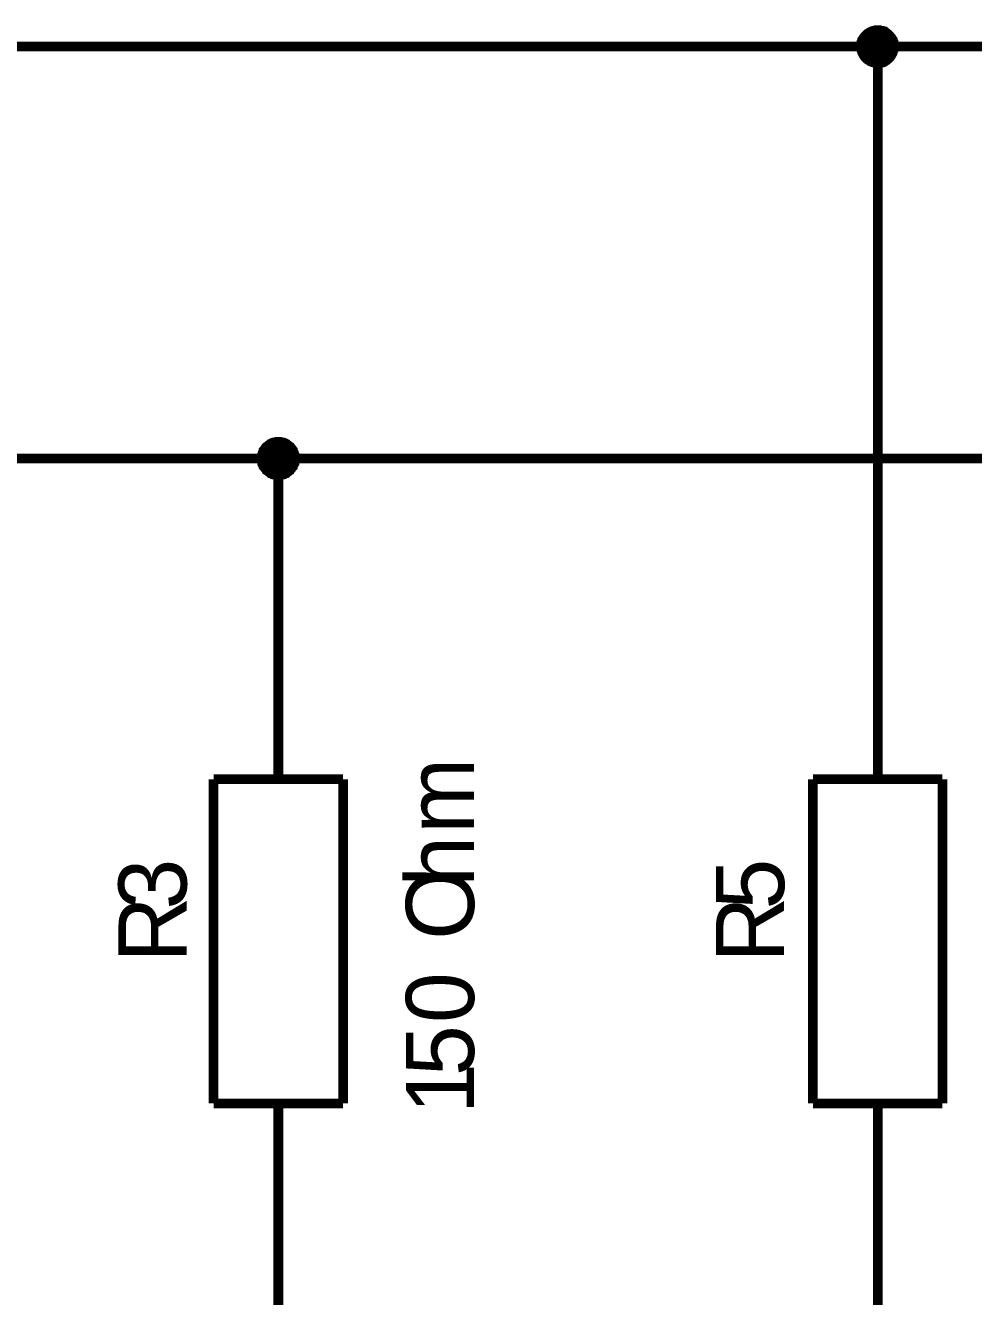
# Model space of a CAD drawing. Header units: millimetres. Extents: x 0 to 420, y 0 to 297.
# Drawn here: x 171.07 to 200.32, y 149.51 to 188.72 of the extents above; entities that cross this region are included whole.
import ezdxf

# ---------------------------------------------------------------- set-up
doc = ezdxf.new("R2010")
doc.units = ezdxf.units.MM
doc.header["$MEASUREMENT"] = 0
doc.layers.add('Sheet', color=255, linetype='Continuous')

msp = doc.modelspace()

# ---------------------------------------------------------------- linework, layer by layer
at = {"layer": 'Sheet', "color": 0}
for points, const_width in [([(196.851, 188.07), (196.851, 188.1), (196.851, 188.129), (196.851, 188.143), (196.865, 188.173), (196.865, 188.202), (196.88, 188.216), (196.88, 188.245), (196.895, 188.26), (196.895, 188.289), (196.909, 188.304), (196.924, 188.333), (196.938, 188.348), (196.953, 188.362), (196.968, 188.391), (196.982, 188.406), (196.997, 188.421), (197.011, 188.435), (197.026, 188.45), (197.055, 188.464), (197.07, 188.479), (197.099, 188.494), (197.113, 188.508), (197.143, 188.523), (197.157, 188.523), (197.186, 188.537), (197.201, 188.537), (197.23, 188.552), (197.259, 188.552), (197.288, 188.567), (197.303, 188.567), (197.332, 188.567), (197.361, 188.567)], 0.3), ([(196.851, 188.07), (196.851, 188.1), (196.851, 188.129), (196.851, 188.143), (196.865, 188.173), (196.865, 188.202), (196.88, 188.216), (196.88, 188.245), (196.895, 188.26), (196.895, 188.289), (196.909, 188.304), (196.924, 188.333), (196.938, 188.348), (196.953, 188.362), (196.968, 188.391), (196.982, 188.406), (196.997, 188.421), (197.011, 188.435), (197.026, 188.45), (197.055, 188.464), (197.07, 188.479), (197.099, 188.494), (197.113, 188.508), (197.143, 188.523), (197.157, 188.523), (197.186, 188.537), (197.201, 188.537), (197.23, 188.552), (197.259, 188.552), (197.288, 188.567), (197.303, 188.567), (197.332, 188.567), (197.361, 188.567)], 0.3), ([(196.851, 188.07), (196.851, 188.1), (196.851, 188.129), (196.851, 188.143), (196.865, 188.173), (196.865, 188.202), (196.88, 188.216), (196.88, 188.245), (196.895, 188.26), (196.895, 188.289), (196.909, 188.304), (196.924, 188.333), (196.938, 188.348), (196.953, 188.362), (196.968, 188.391), (196.982, 188.406), (196.997, 188.421), (197.011, 188.435), (197.026, 188.45), (197.055, 188.464), (197.07, 188.479), (197.099, 188.494), (197.113, 188.508), (197.143, 188.523), (197.157, 188.523), (197.186, 188.537), (197.201, 188.537), (197.23, 188.552), (197.259, 188.552), (197.288, 188.567), (197.303, 188.567), (197.332, 188.567), (197.361, 188.567)], 0.3), ([(196.851, 188.07), (196.851, 188.1), (196.851, 188.129), (196.851, 188.143), (196.865, 188.173), (196.865, 188.202), (196.88, 188.216), (196.88, 188.245), (196.895, 188.26), (196.895, 188.289), (196.909, 188.304), (196.924, 188.333), (196.938, 188.348), (196.953, 188.362), (196.968, 188.391), (196.982, 188.406), (196.997, 188.421), (197.011, 188.435), (197.026, 188.45), (197.055, 188.464), (197.07, 188.479), (197.099, 188.494), (197.113, 188.508), (197.143, 188.523), (197.157, 188.523), (197.186, 188.537), (197.201, 188.537), (197.23, 188.552), (197.259, 188.552), (197.288, 188.567), (197.303, 188.567), (197.332, 188.567), (197.361, 188.567)], 0.3), ([(196.851, 188.07), (196.851, 188.1), (196.851, 188.129), (196.851, 188.143), (196.865, 188.173), (196.865, 188.202), (196.88, 188.216), (196.88, 188.245), (196.895, 188.26), (196.895, 188.289), (196.909, 188.304), (196.924, 188.333), (196.938, 188.348), (196.953, 188.362), (196.968, 188.391), (196.982, 188.406), (196.997, 188.421), (197.011, 188.435), (197.026, 188.45), (197.055, 188.464), (197.07, 188.479), (197.099, 188.494), (197.113, 188.508), (197.143, 188.523), (197.157, 188.523), (197.186, 188.537), (197.201, 188.537), (197.23, 188.552), (197.259, 188.552), (197.288, 188.567), (197.303, 188.567), (197.332, 188.567), (197.361, 188.567)], 0.3), ([(196.851, 188.07), (196.851, 188.1), (196.851, 188.129), (196.851, 188.143), (196.865, 188.173), (196.865, 188.202), (196.88, 188.216), (196.88, 188.245), (196.895, 188.26), (196.895, 188.289), (196.909, 188.304), (196.924, 188.333), (196.938, 188.348), (196.953, 188.362), (196.968, 188.391), (196.982, 188.406), (196.997, 188.421), (197.011, 188.435), (197.026, 188.45), (197.055, 188.464), (197.07, 188.479), (197.099, 188.494), (197.113, 188.508), (197.143, 188.523), (197.157, 188.523), (197.186, 188.537), (197.201, 188.537), (197.23, 188.552), (197.259, 188.552), (197.288, 188.567), (197.303, 188.567), (197.332, 188.567), (197.361, 188.567)], 0.3), ([(196.851, 188.07), (196.851, 188.1), (196.851, 188.129), (196.851, 188.143), (196.865, 188.173), (196.865, 188.202), (196.88, 188.216), (196.88, 188.245), (196.895, 188.26), (196.895, 188.289), (196.909, 188.304), (196.924, 188.333), (196.938, 188.348), (196.953, 188.362), (196.968, 188.391), (196.982, 188.406), (196.997, 188.421), (197.011, 188.435), (197.026, 188.45), (197.055, 188.464), (197.07, 188.479), (197.099, 188.494), (197.113, 188.508), (197.143, 188.523), (197.157, 188.523), (197.186, 188.537), (197.201, 188.537), (197.23, 188.552), (197.259, 188.552), (197.288, 188.567), (197.303, 188.567), (197.332, 188.567), (197.361, 188.567)], 0.0991), ([(196.851, 188.07), (196.851, 188.1), (196.851, 188.129), (196.851, 188.143), (196.865, 188.173), (196.865, 188.202), (196.88, 188.216), (196.88, 188.245), (196.895, 188.26), (196.895, 188.289), (196.909, 188.304), (196.924, 188.333), (196.938, 188.348), (196.953, 188.362), (196.968, 188.391), (196.982, 188.406), (196.997, 188.421), (197.011, 188.435), (197.026, 188.45), (197.055, 188.464), (197.07, 188.479), (197.099, 188.494), (197.113, 188.508), (197.143, 188.523), (197.157, 188.523), (197.186, 188.537), (197.201, 188.537), (197.23, 188.552), (197.259, 188.552), (197.288, 188.567), (197.303, 188.567), (197.332, 188.567), (197.361, 188.567)], 0.0991), ([(197.361, 188.567), (197.361, 188.567)], 0.3), ([(197.361, 188.567), (197.39, 188.567), (197.42, 188.567), (197.434, 188.567), (197.463, 188.552), (197.493, 188.552), (197.507, 188.537), (197.536, 188.537), (197.551, 188.523), (197.58, 188.523), (197.595, 188.508), (197.624, 188.494), (197.638, 188.479), (197.653, 188.464), (197.682, 188.45), (197.697, 188.435), (197.711, 188.421), (197.726, 188.406), (197.74, 188.391), (197.755, 188.362), (197.77, 188.348), (197.784, 188.333), (197.799, 188.304), (197.813, 188.289), (197.813, 188.26), (197.828, 188.245), (197.828, 188.216), (197.843, 188.202), (197.843, 188.173), (197.857, 188.143), (197.857, 188.129), (197.857, 188.1), (197.857, 188.07)], 0.3), ([(197.361, 188.567), (197.361, 188.567)], 0.3), ([(197.361, 188.567), (197.39, 188.567), (197.42, 188.567), (197.434, 188.567), (197.463, 188.552), (197.493, 188.552), (197.507, 188.537), (197.536, 188.537), (197.551, 188.523), (197.58, 188.523), (197.595, 188.508), (197.624, 188.494), (197.638, 188.479), (197.653, 188.464), (197.682, 188.45), (197.697, 188.435), (197.711, 188.421), (197.726, 188.406), (197.74, 188.391), (197.755, 188.362), (197.77, 188.348), (197.784, 188.333), (197.799, 188.304), (197.813, 188.289), (197.813, 188.26), (197.828, 188.245), (197.828, 188.216), (197.843, 188.202), (197.843, 188.173), (197.857, 188.143), (197.857, 188.129), (197.857, 188.1), (197.857, 188.07)], 0.3), ([(197.361, 188.567), (197.361, 188.567)], 0.3), ([(197.361, 188.567), (197.39, 188.567), (197.42, 188.567), (197.434, 188.567), (197.463, 188.552), (197.493, 188.552), (197.507, 188.537), (197.536, 188.537), (197.551, 188.523), (197.58, 188.523), (197.595, 188.508), (197.624, 188.494), (197.638, 188.479), (197.653, 188.464), (197.682, 188.45), (197.697, 188.435), (197.711, 188.421), (197.726, 188.406), (197.74, 188.391), (197.755, 188.362), (197.77, 188.348), (197.784, 188.333), (197.799, 188.304), (197.813, 188.289), (197.813, 188.26), (197.828, 188.245), (197.828, 188.216), (197.843, 188.202), (197.843, 188.173), (197.857, 188.143), (197.857, 188.129), (197.857, 188.1), (197.857, 188.07)], 0.3), ([(197.361, 188.567), (197.361, 188.567)], 0.3), ([(197.361, 188.567), (197.39, 188.567), (197.42, 188.567), (197.434, 188.567), (197.463, 188.552), (197.493, 188.552), (197.507, 188.537), (197.536, 188.537), (197.551, 188.523), (197.58, 188.523), (197.595, 188.508), (197.624, 188.494), (197.638, 188.479), (197.653, 188.464), (197.682, 188.45), (197.697, 188.435), (197.711, 188.421), (197.726, 188.406), (197.74, 188.391), (197.755, 188.362), (197.77, 188.348), (197.784, 188.333), (197.799, 188.304), (197.813, 188.289), (197.813, 188.26), (197.828, 188.245), (197.828, 188.216), (197.843, 188.202), (197.843, 188.173), (197.857, 188.143), (197.857, 188.129), (197.857, 188.1), (197.857, 188.07)], 0.3), ([(197.361, 188.567), (197.361, 188.567)], 0.3), ([(197.361, 188.567), (197.39, 188.567), (197.42, 188.567), (197.434, 188.567), (197.463, 188.552), (197.493, 188.552), (197.507, 188.537), (197.536, 188.537), (197.551, 188.523), (197.58, 188.523), (197.595, 188.508), (197.624, 188.494), (197.638, 188.479), (197.653, 188.464), (197.682, 188.45), (197.697, 188.435), (197.711, 188.421), (197.726, 188.406), (197.74, 188.391), (197.755, 188.362), (197.77, 188.348), (197.784, 188.333), (197.799, 188.304), (197.813, 188.289), (197.813, 188.26), (197.828, 188.245), (197.828, 188.216), (197.843, 188.202), (197.843, 188.173), (197.857, 188.143), (197.857, 188.129), (197.857, 188.1), (197.857, 188.07)], 0.3), ([(197.361, 188.567), (197.361, 188.567)], 0.3), ([(197.361, 188.567), (197.39, 188.567), (197.42, 188.567), (197.434, 188.567), (197.463, 188.552), (197.493, 188.552), (197.507, 188.537), (197.536, 188.537), (197.551, 188.523), (197.58, 188.523), (197.595, 188.508), (197.624, 188.494), (197.638, 188.479), (197.653, 188.464), (197.682, 188.45), (197.697, 188.435), (197.711, 188.421), (197.726, 188.406), (197.74, 188.391), (197.755, 188.362), (197.77, 188.348), (197.784, 188.333), (197.799, 188.304), (197.813, 188.289), (197.813, 188.26), (197.828, 188.245), (197.828, 188.216), (197.843, 188.202), (197.843, 188.173), (197.857, 188.143), (197.857, 188.129), (197.857, 188.1), (197.857, 188.07)], 0.3), ([(197.361, 188.567), (197.361, 188.567)], 0.0991), ([(197.361, 188.567), (197.39, 188.567), (197.42, 188.567), (197.434, 188.567), (197.463, 188.552), (197.493, 188.552), (197.507, 188.537), (197.536, 188.537), (197.551, 188.523), (197.58, 188.523), (197.595, 188.508), (197.624, 188.494), (197.638, 188.479), (197.653, 188.464), (197.682, 188.45), (197.697, 188.435), (197.711, 188.421), (197.726, 188.406), (197.74, 188.391), (197.755, 188.362), (197.77, 188.348), (197.784, 188.333), (197.799, 188.304), (197.813, 188.289), (197.813, 188.26), (197.828, 188.245), (197.828, 188.216), (197.843, 188.202), (197.843, 188.173), (197.857, 188.143), (197.857, 188.129), (197.857, 188.1), (197.857, 188.07)], 0.0991), ([(197.361, 188.567), (197.361, 188.567)], 0.0991), ([(197.361, 188.567), (197.39, 188.567), (197.42, 188.567), (197.434, 188.567), (197.463, 188.552), (197.493, 188.552), (197.507, 188.537), (197.536, 188.537), (197.551, 188.523), (197.58, 188.523), (197.595, 188.508), (197.624, 188.494), (197.638, 188.479), (197.653, 188.464), (197.682, 188.45), (197.697, 188.435), (197.711, 188.421), (197.726, 188.406), (197.74, 188.391), (197.755, 188.362), (197.77, 188.348), (197.784, 188.333), (197.799, 188.304), (197.813, 188.289), (197.813, 188.26), (197.828, 188.245), (197.828, 188.216), (197.843, 188.202), (197.843, 188.173), (197.857, 188.143), (197.857, 188.129), (197.857, 188.1), (197.857, 188.07)], 0.0991), ([(167.232, 188.07), (197.361, 188.07)], 0.3), ([(197.361, 187.56), (197.332, 187.56), (197.303, 187.56), (197.288, 187.56), (197.259, 187.574), (197.23, 187.574), (197.201, 187.589), (197.186, 187.589), (197.157, 187.603), (197.143, 187.603), (197.113, 187.618), (197.099, 187.633), (197.07, 187.647), (197.055, 187.662), (197.026, 187.676), (197.011, 187.691), (196.997, 187.706), (196.982, 187.72), (196.968, 187.735), (196.953, 187.764), (196.938, 187.778), (196.924, 187.808), (196.909, 187.822), (196.895, 187.851), (196.895, 187.866), (196.88, 187.895), (196.88, 187.91), (196.865, 187.939), (196.865, 187.968), (196.851, 187.997), (196.851, 188.012), (196.851, 188.041), (196.851, 188.07)], 0.3), ([(196.851, 188.07), (196.851, 188.07)], 0.3), ([(197.361, 187.56), (197.332, 187.56), (197.303, 187.56), (197.288, 187.56), (197.259, 187.574), (197.23, 187.574), (197.201, 187.589), (197.186, 187.589), (197.157, 187.603), (197.143, 187.603), (197.113, 187.618), (197.099, 187.633), (197.07, 187.647), (197.055, 187.662), (197.026, 187.676), (197.011, 187.691), (196.997, 187.706), (196.982, 187.72), (196.968, 187.735), (196.953, 187.764), (196.938, 187.778), (196.924, 187.808), (196.909, 187.822), (196.895, 187.851), (196.895, 187.866), (196.88, 187.895), (196.88, 187.91), (196.865, 187.939), (196.865, 187.968), (196.851, 187.997), (196.851, 188.012), (196.851, 188.041), (196.851, 188.07)], 0.3), ([(196.851, 188.07), (196.851, 188.07)], 0.3), ([(197.361, 187.56), (197.332, 187.56), (197.303, 187.56), (197.288, 187.56), (197.259, 187.574), (197.23, 187.574), (197.201, 187.589), (197.186, 187.589), (197.157, 187.603), (197.143, 187.603), (197.113, 187.618), (197.099, 187.633), (197.07, 187.647), (197.055, 187.662), (197.026, 187.676), (197.011, 187.691), (196.997, 187.706), (196.982, 187.72), (196.968, 187.735), (196.953, 187.764), (196.938, 187.778), (196.924, 187.808), (196.909, 187.822), (196.895, 187.851), (196.895, 187.866), (196.88, 187.895), (196.88, 187.91), (196.865, 187.939), (196.865, 187.968), (196.851, 187.997), (196.851, 188.012), (196.851, 188.041), (196.851, 188.07)], 0.3), ([(196.851, 188.07), (196.851, 188.07)], 0.3), ([(197.361, 187.56), (197.332, 187.56), (197.303, 187.56), (197.288, 187.56), (197.259, 187.574), (197.23, 187.574), (197.201, 187.589), (197.186, 187.589), (197.157, 187.603), (197.143, 187.603), (197.113, 187.618), (197.099, 187.633), (197.07, 187.647), (197.055, 187.662), (197.026, 187.676), (197.011, 187.691), (196.997, 187.706), (196.982, 187.72), (196.968, 187.735), (196.953, 187.764), (196.938, 187.778), (196.924, 187.808), (196.909, 187.822), (196.895, 187.851), (196.895, 187.866), (196.88, 187.895), (196.88, 187.91), (196.865, 187.939), (196.865, 187.968), (196.851, 187.997), (196.851, 188.012), (196.851, 188.041), (196.851, 188.07)], 0.3), ([(196.851, 188.07), (196.851, 188.07)], 0.3), ([(197.361, 187.56), (197.332, 187.56), (197.303, 187.56), (197.288, 187.56), (197.259, 187.574), (197.23, 187.574), (197.201, 187.589), (197.186, 187.589), (197.157, 187.603), (197.143, 187.603), (197.113, 187.618), (197.099, 187.633), (197.07, 187.647), (197.055, 187.662), (197.026, 187.676), (197.011, 187.691), (196.997, 187.706), (196.982, 187.72), (196.968, 187.735), (196.953, 187.764), (196.938, 187.778), (196.924, 187.808), (196.909, 187.822), (196.895, 187.851), (196.895, 187.866), (196.88, 187.895), (196.88, 187.91), (196.865, 187.939), (196.865, 187.968), (196.851, 187.997), (196.851, 188.012), (196.851, 188.041), (196.851, 188.07)], 0.3), ([(196.851, 188.07), (196.851, 188.07)], 0.3), ([(197.361, 187.56), (197.332, 187.56), (197.303, 187.56), (197.288, 187.56), (197.259, 187.574), (197.23, 187.574), (197.201, 187.589), (197.186, 187.589), (197.157, 187.603), (197.143, 187.603), (197.113, 187.618), (197.099, 187.633), (197.07, 187.647), (197.055, 187.662), (197.026, 187.676), (197.011, 187.691), (196.997, 187.706), (196.982, 187.72), (196.968, 187.735), (196.953, 187.764), (196.938, 187.778), (196.924, 187.808), (196.909, 187.822), (196.895, 187.851), (196.895, 187.866), (196.88, 187.895), (196.88, 187.91), (196.865, 187.939), (196.865, 187.968), (196.851, 187.997), (196.851, 188.012), (196.851, 188.041), (196.851, 188.07)], 0.3), ([(196.851, 188.07), (196.851, 188.07)], 0.3), ([(197.857, 188.07), (197.857, 188.041), (197.857, 188.012), (197.857, 187.997), (197.843, 187.968), (197.843, 187.939), (197.828, 187.91), (197.828, 187.895), (197.813, 187.866), (197.813, 187.851), (197.799, 187.822), (197.784, 187.808), (197.77, 187.778), (197.755, 187.764), (197.74, 187.735), (197.726, 187.72), (197.711, 187.706), (197.697, 187.691), (197.682, 187.676), (197.653, 187.662), (197.638, 187.647), (197.624, 187.633), (197.595, 187.618), (197.58, 187.603), (197.551, 187.603), (197.536, 187.589), (197.507, 187.589), (197.493, 187.574), (197.463, 187.574), (197.434, 187.56), (197.42, 187.56), (197.39, 187.56), (197.361, 187.56)], 0.3), ([(197.361, 170.471), (197.361, 188.07), (325.126, 188.07)], 0.3), ([(197.857, 188.07), (197.857, 188.041), (197.857, 188.012), (197.857, 187.997), (197.843, 187.968), (197.843, 187.939), (197.828, 187.91), (197.828, 187.895), (197.813, 187.866), (197.813, 187.851), (197.799, 187.822), (197.784, 187.808), (197.77, 187.778), (197.755, 187.764), (197.74, 187.735), (197.726, 187.72), (197.711, 187.706), (197.697, 187.691), (197.682, 187.676), (197.653, 187.662), (197.638, 187.647), (197.624, 187.633), (197.595, 187.618), (197.58, 187.603), (197.551, 187.603), (197.536, 187.589), (197.507, 187.589), (197.493, 187.574), (197.463, 187.574), (197.434, 187.56), (197.42, 187.56), (197.39, 187.56), (197.361, 187.56)], 0.3), ([(197.857, 188.07), (197.857, 188.041), (197.857, 188.012), (197.857, 187.997), (197.843, 187.968), (197.843, 187.939), (197.828, 187.91), (197.828, 187.895), (197.813, 187.866), (197.813, 187.851), (197.799, 187.822), (197.784, 187.808), (197.77, 187.778), (197.755, 187.764), (197.74, 187.735), (197.726, 187.72), (197.711, 187.706), (197.697, 187.691), (197.682, 187.676), (197.653, 187.662), (197.638, 187.647), (197.624, 187.633), (197.595, 187.618), (197.58, 187.603), (197.551, 187.603), (197.536, 187.589), (197.507, 187.589), (197.493, 187.574), (197.463, 187.574), (197.434, 187.56), (197.42, 187.56), (197.39, 187.56), (197.361, 187.56)], 0.3), ([(197.857, 188.07), (197.857, 188.041), (197.857, 188.012), (197.857, 187.997), (197.843, 187.968), (197.843, 187.939), (197.828, 187.91), (197.828, 187.895), (197.813, 187.866), (197.813, 187.851), (197.799, 187.822), (197.784, 187.808), (197.77, 187.778), (197.755, 187.764), (197.74, 187.735), (197.726, 187.72), (197.711, 187.706), (197.697, 187.691), (197.682, 187.676), (197.653, 187.662), (197.638, 187.647), (197.624, 187.633), (197.595, 187.618), (197.58, 187.603), (197.551, 187.603), (197.536, 187.589), (197.507, 187.589), (197.493, 187.574), (197.463, 187.574), (197.434, 187.56), (197.42, 187.56), (197.39, 187.56), (197.361, 187.56)], 0.3), ([(197.857, 188.07), (197.857, 188.041), (197.857, 188.012), (197.857, 187.997), (197.843, 187.968), (197.843, 187.939), (197.828, 187.91), (197.828, 187.895), (197.813, 187.866), (197.813, 187.851), (197.799, 187.822), (197.784, 187.808), (197.77, 187.778), (197.755, 187.764), (197.74, 187.735), (197.726, 187.72), (197.711, 187.706), (197.697, 187.691), (197.682, 187.676), (197.653, 187.662), (197.638, 187.647), (197.624, 187.633), (197.595, 187.618), (197.58, 187.603), (197.551, 187.603), (197.536, 187.589), (197.507, 187.589), (197.493, 187.574), (197.463, 187.574), (197.434, 187.56), (197.42, 187.56), (197.39, 187.56), (197.361, 187.56)], 0.3), ([(197.857, 188.07), (197.857, 188.041), (197.857, 188.012), (197.857, 187.997), (197.843, 187.968), (197.843, 187.939), (197.828, 187.91), (197.828, 187.895), (197.813, 187.866), (197.813, 187.851), (197.799, 187.822), (197.784, 187.808), (197.77, 187.778), (197.755, 187.764), (197.74, 187.735), (197.726, 187.72), (197.711, 187.706), (197.697, 187.691), (197.682, 187.676), (197.653, 187.662), (197.638, 187.647), (197.624, 187.633), (197.595, 187.618), (197.58, 187.603), (197.551, 187.603), (197.536, 187.589), (197.507, 187.589), (197.493, 187.574), (197.463, 187.574), (197.434, 187.56), (197.42, 187.56), (197.39, 187.56), (197.361, 187.56)], 0.3), ([(197.857, 188.07), (197.857, 188.07), (197.857, 188.07), (197.857, 188.07), (197.857, 188.07), (197.857, 188.07), (197.857, 188.07), (197.857, 188.07), (197.857, 188.07), (197.857, 188.07), (197.857, 188.07), (197.857, 188.07), (197.857, 188.07), (197.857, 188.07), (197.857, 188.07), (197.857, 188.07), (197.857, 188.07), (197.857, 188.07), (197.857, 188.07), (197.857, 188.07), (197.857, 188.07), (197.857, 188.07), (197.857, 188.07), (197.857, 188.07), (197.857, 188.07), (197.857, 188.07), (197.857, 188.07), (197.857, 188.07), (197.857, 188.07), (197.857, 188.07), (197.857, 188.07), (197.857, 188.07), (197.857, 188.07)], 0.3), ([(197.857, 188.07), (197.857, 188.07)], 0.3), ([(197.857, 188.07), (197.857, 188.07), (197.857, 188.07), (197.857, 188.07), (197.857, 188.07), (197.857, 188.07), (197.857, 188.07), (197.857, 188.07), (197.857, 188.07), (197.857, 188.07), (197.857, 188.07), (197.857, 188.07), (197.857, 188.07), (197.857, 188.07), (197.857, 188.07), (197.857, 188.07), (197.857, 188.07), (197.857, 188.07), (197.857, 188.07), (197.857, 188.07), (197.857, 188.07), (197.857, 188.07), (197.857, 188.07), (197.857, 188.07), (197.857, 188.07), (197.857, 188.07), (197.857, 188.07), (197.857, 188.07), (197.857, 188.07), (197.857, 188.07), (197.857, 188.07), (197.857, 188.07), (197.857, 188.07)], 0.3), ([(197.857, 188.07), (197.857, 188.07)], 0.3), ([(197.857, 188.07), (197.857, 188.07), (197.857, 188.07), (197.857, 188.07), (197.857, 188.07), (197.857, 188.07), (197.857, 188.07), (197.857, 188.07), (197.857, 188.07), (197.857, 188.07), (197.857, 188.07), (197.857, 188.07), (197.857, 188.07), (197.857, 188.07), (197.857, 188.07), (197.857, 188.07), (197.857, 188.07), (197.857, 188.07), (197.857, 188.07), (197.857, 188.07), (197.857, 188.07), (197.857, 188.07), (197.857, 188.07), (197.857, 188.07), (197.857, 188.07), (197.857, 188.07), (197.857, 188.07), (197.857, 188.07), (197.857, 188.07), (197.857, 188.07), (197.857, 188.07), (197.857, 188.07), (197.857, 188.07)], 0.3), ([(197.857, 188.07), (197.857, 188.07)], 0.3), ([(197.857, 188.07), (197.857, 188.07), (197.857, 188.07), (197.857, 188.07), (197.857, 188.07), (197.857, 188.07), (197.857, 188.07), (197.857, 188.07), (197.857, 188.07), (197.857, 188.07), (197.857, 188.07), (197.857, 188.07), (197.857, 188.07), (197.857, 188.07), (197.857, 188.07), (197.857, 188.07), (197.857, 188.07), (197.857, 188.07), (197.857, 188.07), (197.857, 188.07), (197.857, 188.07), (197.857, 188.07), (197.857, 188.07), (197.857, 188.07), (197.857, 188.07), (197.857, 188.07), (197.857, 188.07), (197.857, 188.07), (197.857, 188.07), (197.857, 188.07), (197.857, 188.07), (197.857, 188.07), (197.857, 188.07)], 0.3), ([(197.857, 188.07), (197.857, 188.07)], 0.3), ([(197.857, 188.07), (197.857, 188.07), (197.857, 188.07), (197.857, 188.07), (197.857, 188.07), (197.857, 188.07), (197.857, 188.07), (197.857, 188.07), (197.857, 188.07), (197.857, 188.07), (197.857, 188.07), (197.857, 188.07), (197.857, 188.07), (197.857, 188.07), (197.857, 188.07), (197.857, 188.07), (197.857, 188.07), (197.857, 188.07), (197.857, 188.07), (197.857, 188.07), (197.857, 188.07), (197.857, 188.07), (197.857, 188.07), (197.857, 188.07), (197.857, 188.07), (197.857, 188.07), (197.857, 188.07), (197.857, 188.07), (197.857, 188.07), (197.857, 188.07), (197.857, 188.07), (197.857, 188.07), (197.857, 188.07)], 0.3), ([(197.857, 188.07), (197.857, 188.07)], 0.3), ([(197.857, 188.07), (197.857, 188.07), (197.857, 188.07), (197.857, 188.07), (197.857, 188.07), (197.857, 188.07), (197.857, 188.07), (197.857, 188.07), (197.857, 188.07), (197.857, 188.07), (197.857, 188.07), (197.857, 188.07), (197.857, 188.07), (197.857, 188.07), (197.857, 188.07), (197.857, 188.07), (197.857, 188.07), (197.857, 188.07), (197.857, 188.07), (197.857, 188.07), (197.857, 188.07), (197.857, 188.07), (197.857, 188.07), (197.857, 188.07), (197.857, 188.07), (197.857, 188.07), (197.857, 188.07), (197.857, 188.07), (197.857, 188.07), (197.857, 188.07), (197.857, 188.07), (197.857, 188.07), (197.857, 188.07)], 0.3), ([(197.857, 188.07), (197.857, 188.07)], 0.3), ([(197.361, 187.56), (197.332, 187.56), (197.303, 187.56), (197.288, 187.56), (197.259, 187.574), (197.23, 187.574), (197.201, 187.589), (197.186, 187.589), (197.157, 187.603), (197.143, 187.603), (197.113, 187.618), (197.099, 187.633), (197.07, 187.647), (197.055, 187.662), (197.026, 187.676), (197.011, 187.691), (196.997, 187.706), (196.982, 187.72), (196.968, 187.735), (196.953, 187.764), (196.938, 187.778), (196.924, 187.808), (196.909, 187.822), (196.895, 187.851), (196.895, 187.866), (196.88, 187.895), (196.88, 187.91), (196.865, 187.939), (196.865, 187.968), (196.851, 187.997), (196.851, 188.012), (196.851, 188.041), (196.851, 188.07)], 0.0991), ([(196.851, 188.07), (196.851, 188.07)], 0.0991), ([(197.361, 187.56), (197.332, 187.56), (197.303, 187.56), (197.288, 187.56), (197.259, 187.574), (197.23, 187.574), (197.201, 187.589), (197.186, 187.589), (197.157, 187.603), (197.143, 187.603), (197.113, 187.618), (197.099, 187.633), (197.07, 187.647), (197.055, 187.662), (197.026, 187.676), (197.011, 187.691), (196.997, 187.706), (196.982, 187.72), (196.968, 187.735), (196.953, 187.764), (196.938, 187.778), (196.924, 187.808), (196.909, 187.822), (196.895, 187.851), (196.895, 187.866), (196.88, 187.895), (196.88, 187.91), (196.865, 187.939), (196.865, 187.968), (196.851, 187.997), (196.851, 188.012), (196.851, 188.041), (196.851, 188.07)], 0.0991), ([(196.851, 188.07), (196.851, 188.07)], 0.0991), ([(197.857, 188.07), (197.857, 188.041), (197.857, 188.012), (197.857, 187.997), (197.843, 187.968), (197.843, 187.939), (197.828, 187.91), (197.828, 187.895), (197.813, 187.866), (197.813, 187.851), (197.799, 187.822), (197.784, 187.808), (197.77, 187.778), (197.755, 187.764), (197.74, 187.735), (197.726, 187.72), (197.711, 187.706), (197.697, 187.691), (197.682, 187.676), (197.653, 187.662), (197.638, 187.647), (197.624, 187.633), (197.595, 187.618), (197.58, 187.603), (197.551, 187.603), (197.536, 187.589), (197.507, 187.589), (197.493, 187.574), (197.463, 187.574), (197.434, 187.56), (197.42, 187.56), (197.39, 187.56), (197.361, 187.56)], 0.0991), ([(197.857, 188.07), (197.857, 188.041), (197.857, 188.012), (197.857, 187.997), (197.843, 187.968), (197.843, 187.939), (197.828, 187.91), (197.828, 187.895), (197.813, 187.866), (197.813, 187.851), (197.799, 187.822), (197.784, 187.808), (197.77, 187.778), (197.755, 187.764), (197.74, 187.735), (197.726, 187.72), (197.711, 187.706), (197.697, 187.691), (197.682, 187.676), (197.653, 187.662), (197.638, 187.647), (197.624, 187.633), (197.595, 187.618), (197.58, 187.603), (197.551, 187.603), (197.536, 187.589), (197.507, 187.589), (197.493, 187.574), (197.463, 187.574), (197.434, 187.56), (197.42, 187.56), (197.39, 187.56), (197.361, 187.56)], 0.0991), ([(197.857, 188.07), (197.857, 188.07), (197.857, 188.07), (197.857, 188.07), (197.857, 188.07), (197.857, 188.07), (197.857, 188.07), (197.857, 188.07), (197.857, 188.07), (197.857, 188.07), (197.857, 188.07), (197.857, 188.07), (197.857, 188.07), (197.857, 188.07), (197.857, 188.07), (197.857, 188.07), (197.857, 188.07), (197.857, 188.07), (197.857, 188.07), (197.857, 188.07), (197.857, 188.07), (197.857, 188.07), (197.857, 188.07), (197.857, 188.07), (197.857, 188.07), (197.857, 188.07), (197.857, 188.07), (197.857, 188.07), (197.857, 188.07), (197.857, 188.07), (197.857, 188.07), (197.857, 188.07), (197.857, 188.07)], 0.0991), ([(197.857, 188.07), (197.857, 188.07)], 0.0991), ([(197.857, 188.07), (197.857, 188.07), (197.857, 188.07), (197.857, 188.07), (197.857, 188.07), (197.857, 188.07), (197.857, 188.07), (197.857, 188.07), (197.857, 188.07), (197.857, 188.07), (197.857, 188.07), (197.857, 188.07), (197.857, 188.07), (197.857, 188.07), (197.857, 188.07), (197.857, 188.07), (197.857, 188.07), (197.857, 188.07), (197.857, 188.07), (197.857, 188.07), (197.857, 188.07), (197.857, 188.07), (197.857, 188.07), (197.857, 188.07), (197.857, 188.07), (197.857, 188.07), (197.857, 188.07), (197.857, 188.07), (197.857, 188.07), (197.857, 188.07), (197.857, 188.07), (197.857, 188.07), (197.857, 188.07)], 0.0991), ([(197.857, 188.07), (197.857, 188.07)], 0.0991), ([(178.359, 175.36), (178.359, 175.389), (178.359, 175.418), (178.359, 175.433), (178.374, 175.462), (178.374, 175.491), (178.388, 175.52), (178.388, 175.535), (178.403, 175.564), (178.418, 175.579), (178.418, 175.608), (178.432, 175.622), (178.447, 175.652), (178.461, 175.666), (178.476, 175.695), (178.49, 175.71), (178.505, 175.725), (178.534, 175.739), (178.549, 175.754), (178.563, 175.768), (178.593, 175.783), (178.607, 175.798), (178.622, 175.812), (178.651, 175.827), (178.68, 175.827), (178.695, 175.841), (178.724, 175.841), (178.738, 175.856), (178.768, 175.856), (178.797, 175.87), (178.811, 175.87), (178.84, 175.87), (178.87, 175.87)], 0.3), ([(178.359, 175.36), (178.359, 175.389), (178.359, 175.418), (178.359, 175.433), (178.374, 175.462), (178.374, 175.491), (178.388, 175.52), (178.388, 175.535), (178.403, 175.564), (178.418, 175.579), (178.418, 175.608), (178.432, 175.622), (178.447, 175.652), (178.461, 175.666), (178.476, 175.695), (178.49, 175.71), (178.505, 175.725), (178.534, 175.739), (178.549, 175.754), (178.563, 175.768), (178.593, 175.783), (178.607, 175.798), (178.622, 175.812), (178.651, 175.827), (178.68, 175.827), (178.695, 175.841), (178.724, 175.841), (178.738, 175.856), (178.768, 175.856), (178.797, 175.87), (178.811, 175.87), (178.84, 175.87), (178.87, 175.87)], 0.3), ([(178.359, 175.36), (178.359, 175.389), (178.359, 175.418), (178.359, 175.433), (178.374, 175.462), (178.374, 175.491), (178.388, 175.52), (178.388, 175.535), (178.403, 175.564), (178.418, 175.579), (178.418, 175.608), (178.432, 175.622), (178.447, 175.652), (178.461, 175.666), (178.476, 175.695), (178.49, 175.71), (178.505, 175.725), (178.534, 175.739), (178.549, 175.754), (178.563, 175.768), (178.593, 175.783), (178.607, 175.798), (178.622, 175.812), (178.651, 175.827), (178.68, 175.827), (178.695, 175.841), (178.724, 175.841), (178.738, 175.856), (178.768, 175.856), (178.797, 175.87), (178.811, 175.87), (178.84, 175.87), (178.87, 175.87)], 0.3), ([(178.359, 175.36), (178.359, 175.389), (178.359, 175.418), (178.359, 175.433), (178.374, 175.462), (178.374, 175.491), (178.388, 175.52), (178.388, 175.535), (178.403, 175.564), (178.418, 175.579), (178.418, 175.608), (178.432, 175.622), (178.447, 175.652), (178.461, 175.666), (178.476, 175.695), (178.49, 175.71), (178.505, 175.725), (178.534, 175.739), (178.549, 175.754), (178.563, 175.768), (178.593, 175.783), (178.607, 175.798), (178.622, 175.812), (178.651, 175.827), (178.68, 175.827), (178.695, 175.841), (178.724, 175.841), (178.738, 175.856), (178.768, 175.856), (178.797, 175.87), (178.811, 175.87), (178.84, 175.87), (178.87, 175.87)], 0.3), ([(178.359, 175.36), (178.359, 175.389), (178.359, 175.418), (178.359, 175.433), (178.374, 175.462), (178.374, 175.491), (178.388, 175.52), (178.388, 175.535), (178.403, 175.564), (178.418, 175.579), (178.418, 175.608), (178.432, 175.622), (178.447, 175.652), (178.461, 175.666), (178.476, 175.695), (178.49, 175.71), (178.505, 175.725), (178.534, 175.739), (178.549, 175.754), (178.563, 175.768), (178.593, 175.783), (178.607, 175.798), (178.622, 175.812), (178.651, 175.827), (178.68, 175.827), (178.695, 175.841), (178.724, 175.841), (178.738, 175.856), (178.768, 175.856), (178.797, 175.87), (178.811, 175.87), (178.84, 175.87), (178.87, 175.87)], 0.3), ([(178.359, 175.36), (178.359, 175.389), (178.359, 175.418), (178.359, 175.433), (178.374, 175.462), (178.374, 175.491), (178.388, 175.52), (178.388, 175.535), (178.403, 175.564), (178.418, 175.579), (178.418, 175.608), (178.432, 175.622), (178.447, 175.652), (178.461, 175.666), (178.476, 175.695), (178.49, 175.71), (178.505, 175.725), (178.534, 175.739), (178.549, 175.754), (178.563, 175.768), (178.593, 175.783), (178.607, 175.798), (178.622, 175.812), (178.651, 175.827), (178.68, 175.827), (178.695, 175.841), (178.724, 175.841), (178.738, 175.856), (178.768, 175.856), (178.797, 175.87), (178.811, 175.87), (178.84, 175.87), (178.87, 175.87)], 0.3), ([(178.359, 175.36), (178.359, 175.389), (178.359, 175.418), (178.359, 175.433), (178.374, 175.462), (178.374, 175.491), (178.388, 175.52), (178.388, 175.535), (178.403, 175.564), (178.418, 175.579), (178.418, 175.608), (178.432, 175.622), (178.447, 175.652), (178.461, 175.666), (178.476, 175.695), (178.49, 175.71), (178.505, 175.725), (178.534, 175.739), (178.549, 175.754), (178.563, 175.768), (178.593, 175.783), (178.607, 175.798), (178.622, 175.812), (178.651, 175.827), (178.68, 175.827), (178.695, 175.841), (178.724, 175.841), (178.738, 175.856), (178.768, 175.856), (178.797, 175.87), (178.811, 175.87), (178.84, 175.87), (178.87, 175.87)], 0.0991), ([(178.359, 175.36), (178.359, 175.389), (178.359, 175.418), (178.359, 175.433), (178.374, 175.462), (178.374, 175.491), (178.388, 175.52), (178.388, 175.535), (178.403, 175.564), (178.418, 175.579), (178.418, 175.608), (178.432, 175.622), (178.447, 175.652), (178.461, 175.666), (178.476, 175.695), (178.49, 175.71), (178.505, 175.725), (178.534, 175.739), (178.549, 175.754), (178.563, 175.768), (178.593, 175.783), (178.607, 175.798), (178.622, 175.812), (178.651, 175.827), (178.68, 175.827), (178.695, 175.841), (178.724, 175.841), (178.738, 175.856), (178.768, 175.856), (178.797, 175.87), (178.811, 175.87), (178.84, 175.87), (178.87, 175.87)], 0.0991), ([(178.87, 175.87), (178.87, 175.87)], 0.3), ([(178.87, 175.87), (178.899, 175.87), (178.928, 175.87), (178.943, 175.87), (178.972, 175.856), (179.001, 175.856), (179.015, 175.841), (179.045, 175.841), (179.059, 175.827), (179.088, 175.827), (179.118, 175.812), (179.132, 175.798), (179.147, 175.783), (179.176, 175.768), (179.19, 175.754), (179.205, 175.739), (179.234, 175.725), (179.249, 175.71), (179.263, 175.695), (179.278, 175.666), (179.293, 175.652), (179.307, 175.622), (179.322, 175.608), (179.322, 175.579), (179.336, 175.564), (179.351, 175.535), (179.351, 175.52), (179.365, 175.491), (179.365, 175.462), (179.38, 175.433), (179.38, 175.418), (179.38, 175.389), (179.38, 175.36)], 0.3), ([(178.87, 175.87), (178.87, 175.87)], 0.3), ([(178.87, 175.87), (178.899, 175.87), (178.928, 175.87), (178.943, 175.87), (178.972, 175.856), (179.001, 175.856), (179.015, 175.841), (179.045, 175.841), (179.059, 175.827), (179.088, 175.827), (179.118, 175.812), (179.132, 175.798), (179.147, 175.783), (179.176, 175.768), (179.19, 175.754), (179.205, 175.739), (179.234, 175.725), (179.249, 175.71), (179.263, 175.695), (179.278, 175.666), (179.293, 175.652), (179.307, 175.622), (179.322, 175.608), (179.322, 175.579), (179.336, 175.564), (179.351, 175.535), (179.351, 175.52), (179.365, 175.491), (179.365, 175.462), (179.38, 175.433), (179.38, 175.418), (179.38, 175.389), (179.38, 175.36)], 0.3), ([(178.87, 175.87), (178.87, 175.87)], 0.3), ([(178.87, 175.87), (178.899, 175.87), (178.928, 175.87), (178.943, 175.87), (178.972, 175.856), (179.001, 175.856), (179.015, 175.841), (179.045, 175.841), (179.059, 175.827), (179.088, 175.827), (179.118, 175.812), (179.132, 175.798), (179.147, 175.783), (179.176, 175.768), (179.19, 175.754), (179.205, 175.739), (179.234, 175.725), (179.249, 175.71), (179.263, 175.695), (179.278, 175.666), (179.293, 175.652), (179.307, 175.622), (179.322, 175.608), (179.322, 175.579), (179.336, 175.564), (179.351, 175.535), (179.351, 175.52), (179.365, 175.491), (179.365, 175.462), (179.38, 175.433), (179.38, 175.418), (179.38, 175.389), (179.38, 175.36)], 0.3), ([(178.87, 175.87), (178.87, 175.87)], 0.3), ([(178.87, 175.87), (178.899, 175.87), (178.928, 175.87), (178.943, 175.87), (178.972, 175.856), (179.001, 175.856), (179.015, 175.841), (179.045, 175.841), (179.059, 175.827), (179.088, 175.827), (179.118, 175.812), (179.132, 175.798), (179.147, 175.783), (179.176, 175.768), (179.19, 175.754), (179.205, 175.739), (179.234, 175.725), (179.249, 175.71), (179.263, 175.695), (179.278, 175.666), (179.293, 175.652), (179.307, 175.622), (179.322, 175.608), (179.322, 175.579), (179.336, 175.564), (179.351, 175.535), (179.351, 175.52), (179.365, 175.491), (179.365, 175.462), (179.38, 175.433), (179.38, 175.418), (179.38, 175.389), (179.38, 175.36)], 0.3), ([(178.87, 175.87), (178.87, 175.87)], 0.3), ([(178.87, 175.87), (178.899, 175.87), (178.928, 175.87), (178.943, 175.87), (178.972, 175.856), (179.001, 175.856), (179.015, 175.841), (179.045, 175.841), (179.059, 175.827), (179.088, 175.827), (179.118, 175.812), (179.132, 175.798), (179.147, 175.783), (179.176, 175.768), (179.19, 175.754), (179.205, 175.739), (179.234, 175.725), (179.249, 175.71), (179.263, 175.695), (179.278, 175.666), (179.293, 175.652), (179.307, 175.622), (179.322, 175.608), (179.322, 175.579), (179.336, 175.564), (179.351, 175.535), (179.351, 175.52), (179.365, 175.491), (179.365, 175.462), (179.38, 175.433), (179.38, 175.418), (179.38, 175.389), (179.38, 175.36)], 0.3), ([(178.87, 175.87), (178.87, 175.87)], 0.3), ([(178.87, 175.87), (178.899, 175.87), (178.928, 175.87), (178.943, 175.87), (178.972, 175.856), (179.001, 175.856), (179.015, 175.841), (179.045, 175.841), (179.059, 175.827), (179.088, 175.827), (179.118, 175.812), (179.132, 175.798), (179.147, 175.783), (179.176, 175.768), (179.19, 175.754), (179.205, 175.739), (179.234, 175.725), (179.249, 175.71), (179.263, 175.695), (179.278, 175.666), (179.293, 175.652), (179.307, 175.622), (179.322, 175.608), (179.322, 175.579), (179.336, 175.564), (179.351, 175.535), (179.351, 175.52), (179.365, 175.491), (179.365, 175.462), (179.38, 175.433), (179.38, 175.418), (179.38, 175.389), (179.38, 175.36)], 0.3), ([(178.87, 175.87), (178.87, 175.87)], 0.0991), ([(178.87, 175.87), (178.899, 175.87), (178.928, 175.87), (178.943, 175.87), (178.972, 175.856), (179.001, 175.856), (179.015, 175.841), (179.045, 175.841), (179.059, 175.827), (179.088, 175.827), (179.118, 175.812), (179.132, 175.798), (179.147, 175.783), (179.176, 175.768), (179.19, 175.754), (179.205, 175.739), (179.234, 175.725), (179.249, 175.71), (179.263, 175.695), (179.278, 175.666), (179.293, 175.652), (179.307, 175.622), (179.322, 175.608), (179.322, 175.579), (179.336, 175.564), (179.351, 175.535), (179.351, 175.52), (179.365, 175.491), (179.365, 175.462), (179.38, 175.433), (179.38, 175.418), (179.38, 175.389), (179.38, 175.36)], 0.0991), ([(178.87, 175.87), (178.87, 175.87)], 0.0991), ([(178.87, 175.87), (178.899, 175.87), (178.928, 175.87), (178.943, 175.87), (178.972, 175.856), (179.001, 175.856), (179.015, 175.841), (179.045, 175.841), (179.059, 175.827), (179.088, 175.827), (179.118, 175.812), (179.132, 175.798), (179.147, 175.783), (179.176, 175.768), (179.19, 175.754), (179.205, 175.739), (179.234, 175.725), (179.249, 175.71), (179.263, 175.695), (179.278, 175.666), (179.293, 175.652), (179.307, 175.622), (179.322, 175.608), (179.322, 175.579), (179.336, 175.564), (179.351, 175.535), (179.351, 175.52), (179.365, 175.491), (179.365, 175.462), (179.38, 175.433), (179.38, 175.418), (179.38, 175.389), (179.38, 175.36)], 0.0991), ([(167.232, 175.36), (178.87, 175.36), (178.87, 170.471)], 0.3), ([(178.87, 174.849), (178.84, 174.849), (178.811, 174.849), (178.797, 174.849), (178.768, 174.864), (178.738, 174.864), (178.724, 174.878), (178.695, 174.878), (178.68, 174.893), (178.651, 174.907), (178.622, 174.907), (178.607, 174.922), (178.593, 174.937), (178.563, 174.951), (178.549, 174.966), (178.534, 174.98), (178.505, 174.995), (178.49, 175.024), (178.476, 175.039), (178.461, 175.053), (178.447, 175.082), (178.432, 175.097), (178.418, 175.112), (178.418, 175.141), (178.403, 175.17), (178.388, 175.185), (178.388, 175.214), (178.374, 175.228), (178.374, 175.258), (178.359, 175.287), (178.359, 175.301), (178.359, 175.331), (178.359, 175.36)], 0.3), ([(178.359, 175.36), (178.359, 175.36)], 0.3), ([(178.87, 174.849), (178.84, 174.849), (178.811, 174.849), (178.797, 174.849), (178.768, 174.864), (178.738, 174.864), (178.724, 174.878), (178.695, 174.878), (178.68, 174.893), (178.651, 174.907), (178.622, 174.907), (178.607, 174.922), (178.593, 174.937), (178.563, 174.951), (178.549, 174.966), (178.534, 174.98), (178.505, 174.995), (178.49, 175.024), (178.476, 175.039), (178.461, 175.053), (178.447, 175.082), (178.432, 175.097), (178.418, 175.112), (178.418, 175.141), (178.403, 175.17), (178.388, 175.185), (178.388, 175.214), (178.374, 175.228), (178.374, 175.258), (178.359, 175.287), (178.359, 175.301), (178.359, 175.331), (178.359, 175.36)], 0.3), ([(178.359, 175.36), (178.359, 175.36)], 0.3), ([(178.87, 174.849), (178.84, 174.849), (178.811, 174.849), (178.797, 174.849), (178.768, 174.864), (178.738, 174.864), (178.724, 174.878), (178.695, 174.878), (178.68, 174.893), (178.651, 174.907), (178.622, 174.907), (178.607, 174.922), (178.593, 174.937), (178.563, 174.951), (178.549, 174.966), (178.534, 174.98), (178.505, 174.995), (178.49, 175.024), (178.476, 175.039), (178.461, 175.053), (178.447, 175.082), (178.432, 175.097), (178.418, 175.112), (178.418, 175.141), (178.403, 175.17), (178.388, 175.185), (178.388, 175.214), (178.374, 175.228), (178.374, 175.258), (178.359, 175.287), (178.359, 175.301), (178.359, 175.331), (178.359, 175.36)], 0.3), ([(178.359, 175.36), (178.359, 175.36)], 0.3), ([(178.87, 174.849), (178.84, 174.849), (178.811, 174.849), (178.797, 174.849), (178.768, 174.864), (178.738, 174.864), (178.724, 174.878), (178.695, 174.878), (178.68, 174.893), (178.651, 174.907), (178.622, 174.907), (178.607, 174.922), (178.593, 174.937), (178.563, 174.951), (178.549, 174.966), (178.534, 174.98), (178.505, 174.995), (178.49, 175.024), (178.476, 175.039), (178.461, 175.053), (178.447, 175.082), (178.432, 175.097), (178.418, 175.112), (178.418, 175.141), (178.403, 175.17), (178.388, 175.185), (178.388, 175.214), (178.374, 175.228), (178.374, 175.258), (178.359, 175.287), (178.359, 175.301), (178.359, 175.331), (178.359, 175.36)], 0.3), ([(178.359, 175.36), (178.359, 175.36)], 0.3), ([(178.87, 174.849), (178.84, 174.849), (178.811, 174.849), (178.797, 174.849), (178.768, 174.864), (178.738, 174.864), (178.724, 174.878), (178.695, 174.878), (178.68, 174.893), (178.651, 174.907), (178.622, 174.907), (178.607, 174.922), (178.593, 174.937), (178.563, 174.951), (178.549, 174.966), (178.534, 174.98), (178.505, 174.995), (178.49, 175.024), (178.476, 175.039), (178.461, 175.053), (178.447, 175.082), (178.432, 175.097), (178.418, 175.112), (178.418, 175.141), (178.403, 175.17), (178.388, 175.185), (178.388, 175.214), (178.374, 175.228), (178.374, 175.258), (178.359, 175.287), (178.359, 175.301), (178.359, 175.331), (178.359, 175.36)], 0.3), ([(178.359, 175.36), (178.359, 175.36)], 0.3), ([(178.87, 174.849), (178.84, 174.849), (178.811, 174.849), (178.797, 174.849), (178.768, 174.864), (178.738, 174.864), (178.724, 174.878), (178.695, 174.878), (178.68, 174.893), (178.651, 174.907), (178.622, 174.907), (178.607, 174.922), (178.593, 174.937), (178.563, 174.951), (178.549, 174.966), (178.534, 174.98), (178.505, 174.995), (178.49, 175.024), (178.476, 175.039), (178.461, 175.053), (178.447, 175.082), (178.432, 175.097), (178.418, 175.112), (178.418, 175.141), (178.403, 175.17), (178.388, 175.185), (178.388, 175.214), (178.374, 175.228), (178.374, 175.258), (178.359, 175.287), (178.359, 175.301), (178.359, 175.331), (178.359, 175.36)], 0.3), ([(178.359, 175.36), (178.359, 175.36)], 0.3), ([(178.87, 174.849), (178.84, 174.849), (178.811, 174.849), (178.797, 174.849), (178.768, 174.864), (178.738, 174.864), (178.724, 174.878), (178.695, 174.878), (178.68, 174.893), (178.651, 174.907), (178.622, 174.907), (178.607, 174.922), (178.593, 174.937), (178.563, 174.951), (178.549, 174.966), (178.534, 174.98), (178.505, 174.995), (178.49, 175.024), (178.476, 175.039), (178.461, 175.053), (178.447, 175.082), (178.432, 175.097), (178.418, 175.112), (178.418, 175.141), (178.403, 175.17), (178.388, 175.185), (178.388, 175.214), (178.374, 175.228), (178.374, 175.258), (178.359, 175.287), (178.359, 175.301), (178.359, 175.331), (178.359, 175.36)], 0.0991), ([(178.359, 175.36), (178.359, 175.36)], 0.0991), ([(178.87, 174.849), (178.84, 174.849), (178.811, 174.849), (178.797, 174.849), (178.768, 174.864), (178.738, 174.864), (178.724, 174.878), (178.695, 174.878), (178.68, 174.893), (178.651, 174.907), (178.622, 174.907), (178.607, 174.922), (178.593, 174.937), (178.563, 174.951), (178.549, 174.966), (178.534, 174.98), (178.505, 174.995), (178.49, 175.024), (178.476, 175.039), (178.461, 175.053), (178.447, 175.082), (178.432, 175.097), (178.418, 175.112), (178.418, 175.141), (178.403, 175.17), (178.388, 175.185), (178.388, 175.214), (178.374, 175.228), (178.374, 175.258), (178.359, 175.287), (178.359, 175.301), (178.359, 175.331), (178.359, 175.36)], 0.0991), ([(178.359, 175.36), (178.359, 175.36)], 0.0991), ([(179.38, 175.36), (179.38, 175.331), (179.38, 175.301), (179.38, 175.287), (179.365, 175.258), (179.365, 175.228), (179.351, 175.214), (179.351, 175.185), (179.336, 175.17), (179.322, 175.141), (179.322, 175.112), (179.307, 175.097), (179.293, 175.082), (179.278, 175.053), (179.263, 175.039), (179.249, 175.024), (179.234, 174.995), (179.205, 174.98), (179.19, 174.966), (179.176, 174.951), (179.147, 174.937), (179.132, 174.922), (179.118, 174.907), (179.088, 174.907), (179.059, 174.893), (179.045, 174.878), (179.015, 174.878), (179.001, 174.864), (178.972, 174.864), (178.943, 174.849), (178.928, 174.849), (178.899, 174.849), (178.87, 174.849)], 0.3), ([(178.87, 175.36), (325.126, 175.36)], 0.3), ([(179.38, 175.36), (179.38, 175.331), (179.38, 175.301), (179.38, 175.287), (179.365, 175.258), (179.365, 175.228), (179.351, 175.214), (179.351, 175.185), (179.336, 175.17), (179.322, 175.141), (179.322, 175.112), (179.307, 175.097), (179.293, 175.082), (179.278, 175.053), (179.263, 175.039), (179.249, 175.024), (179.234, 174.995), (179.205, 174.98), (179.19, 174.966), (179.176, 174.951), (179.147, 174.937), (179.132, 174.922), (179.118, 174.907), (179.088, 174.907), (179.059, 174.893), (179.045, 174.878), (179.015, 174.878), (179.001, 174.864), (178.972, 174.864), (178.943, 174.849), (178.928, 174.849), (178.899, 174.849), (178.87, 174.849)], 0.3), ([(179.38, 175.36), (179.38, 175.331), (179.38, 175.301), (179.38, 175.287), (179.365, 175.258), (179.365, 175.228), (179.351, 175.214), (179.351, 175.185), (179.336, 175.17), (179.322, 175.141), (179.322, 175.112), (179.307, 175.097), (179.293, 175.082), (179.278, 175.053), (179.263, 175.039), (179.249, 175.024), (179.234, 174.995), (179.205, 174.98), (179.19, 174.966), (179.176, 174.951), (179.147, 174.937), (179.132, 174.922), (179.118, 174.907), (179.088, 174.907), (179.059, 174.893), (179.045, 174.878), (179.015, 174.878), (179.001, 174.864), (178.972, 174.864), (178.943, 174.849), (178.928, 174.849), (178.899, 174.849), (178.87, 174.849)], 0.3), ([(179.38, 175.36), (179.38, 175.331), (179.38, 175.301), (179.38, 175.287), (179.365, 175.258), (179.365, 175.228), (179.351, 175.214), (179.351, 175.185), (179.336, 175.17), (179.322, 175.141), (179.322, 175.112), (179.307, 175.097), (179.293, 175.082), (179.278, 175.053), (179.263, 175.039), (179.249, 175.024), (179.234, 174.995), (179.205, 174.98), (179.19, 174.966), (179.176, 174.951), (179.147, 174.937), (179.132, 174.922), (179.118, 174.907), (179.088, 174.907), (179.059, 174.893), (179.045, 174.878), (179.015, 174.878), (179.001, 174.864), (178.972, 174.864), (178.943, 174.849), (178.928, 174.849), (178.899, 174.849), (178.87, 174.849)], 0.3), ([(179.38, 175.36), (179.38, 175.331), (179.38, 175.301), (179.38, 175.287), (179.365, 175.258), (179.365, 175.228), (179.351, 175.214), (179.351, 175.185), (179.336, 175.17), (179.322, 175.141), (179.322, 175.112), (179.307, 175.097), (179.293, 175.082), (179.278, 175.053), (179.263, 175.039), (179.249, 175.024), (179.234, 174.995), (179.205, 174.98), (179.19, 174.966), (179.176, 174.951), (179.147, 174.937), (179.132, 174.922), (179.118, 174.907), (179.088, 174.907), (179.059, 174.893), (179.045, 174.878), (179.015, 174.878), (179.001, 174.864), (178.972, 174.864), (178.943, 174.849), (178.928, 174.849), (178.899, 174.849), (178.87, 174.849)], 0.3), ([(179.38, 175.36), (179.38, 175.331), (179.38, 175.301), (179.38, 175.287), (179.365, 175.258), (179.365, 175.228), (179.351, 175.214), (179.351, 175.185), (179.336, 175.17), (179.322, 175.141), (179.322, 175.112), (179.307, 175.097), (179.293, 175.082), (179.278, 175.053), (179.263, 175.039), (179.249, 175.024), (179.234, 174.995), (179.205, 174.98), (179.19, 174.966), (179.176, 174.951), (179.147, 174.937), (179.132, 174.922), (179.118, 174.907), (179.088, 174.907), (179.059, 174.893), (179.045, 174.878), (179.015, 174.878), (179.001, 174.864), (178.972, 174.864), (178.943, 174.849), (178.928, 174.849), (178.899, 174.849), (178.87, 174.849)], 0.3), ([(179.38, 175.36), (179.38, 175.331), (179.38, 175.301), (179.38, 175.287), (179.365, 175.258), (179.365, 175.228), (179.351, 175.214), (179.351, 175.185), (179.336, 175.17), (179.322, 175.141), (179.322, 175.112), (179.307, 175.097), (179.293, 175.082), (179.278, 175.053), (179.263, 175.039), (179.249, 175.024), (179.234, 174.995), (179.205, 174.98), (179.19, 174.966), (179.176, 174.951), (179.147, 174.937), (179.132, 174.922), (179.118, 174.907), (179.088, 174.907), (179.059, 174.893), (179.045, 174.878), (179.015, 174.878), (179.001, 174.864), (178.972, 174.864), (178.943, 174.849), (178.928, 174.849), (178.899, 174.849), (178.87, 174.849)], 0.0991), ([(179.38, 175.36), (179.38, 175.331), (179.38, 175.301), (179.38, 175.287), (179.365, 175.258), (179.365, 175.228), (179.351, 175.214), (179.351, 175.185), (179.336, 175.17), (179.322, 175.141), (179.322, 175.112), (179.307, 175.097), (179.293, 175.082), (179.278, 175.053), (179.263, 175.039), (179.249, 175.024), (179.234, 174.995), (179.205, 174.98), (179.19, 174.966), (179.176, 174.951), (179.147, 174.937), (179.132, 174.922), (179.118, 174.907), (179.088, 174.907), (179.059, 174.893), (179.045, 174.878), (179.015, 174.878), (179.001, 174.864), (178.972, 174.864), (178.943, 174.849), (178.928, 174.849), (178.899, 174.849), (178.87, 174.849)], 0.0991), ([(179.38, 175.36), (179.38, 175.36), (179.38, 175.36), (179.38, 175.36), (179.38, 175.36), (179.38, 175.36), (179.38, 175.36), (179.38, 175.36), (179.38, 175.36), (179.38, 175.36), (179.38, 175.36), (179.38, 175.36), (179.38, 175.36), (179.38, 175.36), (179.38, 175.36), (179.38, 175.36), (179.38, 175.36), (179.38, 175.36), (179.38, 175.36), (179.38, 175.36), (179.38, 175.36), (179.38, 175.36), (179.38, 175.36), (179.38, 175.36), (179.38, 175.36), (179.38, 175.36), (179.38, 175.36), (179.38, 175.36), (179.38, 175.36), (179.38, 175.36), (179.38, 175.36), (179.38, 175.36), (179.38, 175.36)], 0.3), ([(179.38, 175.36), (179.38, 175.36)], 0.3), ([(179.38, 175.36), (179.38, 175.36), (179.38, 175.36), (179.38, 175.36), (179.38, 175.36), (179.38, 175.36), (179.38, 175.36), (179.38, 175.36), (179.38, 175.36), (179.38, 175.36), (179.38, 175.36), (179.38, 175.36), (179.38, 175.36), (179.38, 175.36), (179.38, 175.36), (179.38, 175.36), (179.38, 175.36), (179.38, 175.36), (179.38, 175.36), (179.38, 175.36), (179.38, 175.36), (179.38, 175.36), (179.38, 175.36), (179.38, 175.36), (179.38, 175.36), (179.38, 175.36), (179.38, 175.36), (179.38, 175.36), (179.38, 175.36), (179.38, 175.36), (179.38, 175.36), (179.38, 175.36), (179.38, 175.36)], 0.3), ([(179.38, 175.36), (179.38, 175.36)], 0.3), ([(179.38, 175.36), (179.38, 175.36), (179.38, 175.36), (179.38, 175.36), (179.38, 175.36), (179.38, 175.36), (179.38, 175.36), (179.38, 175.36), (179.38, 175.36), (179.38, 175.36), (179.38, 175.36), (179.38, 175.36), (179.38, 175.36), (179.38, 175.36), (179.38, 175.36), (179.38, 175.36), (179.38, 175.36), (179.38, 175.36), (179.38, 175.36), (179.38, 175.36), (179.38, 175.36), (179.38, 175.36), (179.38, 175.36), (179.38, 175.36), (179.38, 175.36), (179.38, 175.36), (179.38, 175.36), (179.38, 175.36), (179.38, 175.36), (179.38, 175.36), (179.38, 175.36), (179.38, 175.36), (179.38, 175.36)], 0.3), ([(179.38, 175.36), (179.38, 175.36)], 0.3), ([(179.38, 175.36), (179.38, 175.36), (179.38, 175.36), (179.38, 175.36), (179.38, 175.36), (179.38, 175.36), (179.38, 175.36), (179.38, 175.36), (179.38, 175.36), (179.38, 175.36), (179.38, 175.36), (179.38, 175.36), (179.38, 175.36), (179.38, 175.36), (179.38, 175.36), (179.38, 175.36), (179.38, 175.36), (179.38, 175.36), (179.38, 175.36), (179.38, 175.36), (179.38, 175.36), (179.38, 175.36), (179.38, 175.36), (179.38, 175.36), (179.38, 175.36), (179.38, 175.36), (179.38, 175.36), (179.38, 175.36), (179.38, 175.36), (179.38, 175.36), (179.38, 175.36), (179.38, 175.36), (179.38, 175.36)], 0.3), ([(179.38, 175.36), (179.38, 175.36)], 0.3), ([(179.38, 175.36), (179.38, 175.36), (179.38, 175.36), (179.38, 175.36), (179.38, 175.36), (179.38, 175.36), (179.38, 175.36), (179.38, 175.36), (179.38, 175.36), (179.38, 175.36), (179.38, 175.36), (179.38, 175.36), (179.38, 175.36), (179.38, 175.36), (179.38, 175.36), (179.38, 175.36), (179.38, 175.36), (179.38, 175.36), (179.38, 175.36), (179.38, 175.36), (179.38, 175.36), (179.38, 175.36), (179.38, 175.36), (179.38, 175.36), (179.38, 175.36), (179.38, 175.36), (179.38, 175.36), (179.38, 175.36), (179.38, 175.36), (179.38, 175.36), (179.38, 175.36), (179.38, 175.36), (179.38, 175.36)], 0.3), ([(179.38, 175.36), (179.38, 175.36)], 0.3), ([(179.38, 175.36), (179.38, 175.36), (179.38, 175.36), (179.38, 175.36), (179.38, 175.36), (179.38, 175.36), (179.38, 175.36), (179.38, 175.36), (179.38, 175.36), (179.38, 175.36), (179.38, 175.36), (179.38, 175.36), (179.38, 175.36), (179.38, 175.36), (179.38, 175.36), (179.38, 175.36), (179.38, 175.36), (179.38, 175.36), (179.38, 175.36), (179.38, 175.36), (179.38, 175.36), (179.38, 175.36), (179.38, 175.36), (179.38, 175.36), (179.38, 175.36), (179.38, 175.36), (179.38, 175.36), (179.38, 175.36), (179.38, 175.36), (179.38, 175.36), (179.38, 175.36), (179.38, 175.36), (179.38, 175.36)], 0.3), ([(179.38, 175.36), (179.38, 175.36)], 0.3), ([(179.38, 175.36), (179.38, 175.36), (179.38, 175.36), (179.38, 175.36), (179.38, 175.36), (179.38, 175.36), (179.38, 175.36), (179.38, 175.36), (179.38, 175.36), (179.38, 175.36), (179.38, 175.36), (179.38, 175.36), (179.38, 175.36), (179.38, 175.36), (179.38, 175.36), (179.38, 175.36), (179.38, 175.36), (179.38, 175.36), (179.38, 175.36), (179.38, 175.36), (179.38, 175.36), (179.38, 175.36), (179.38, 175.36), (179.38, 175.36), (179.38, 175.36), (179.38, 175.36), (179.38, 175.36), (179.38, 175.36), (179.38, 175.36), (179.38, 175.36), (179.38, 175.36), (179.38, 175.36), (179.38, 175.36)], 0.0991), ([(179.38, 175.36), (179.38, 175.36)], 0.0991), ([(179.38, 175.36), (179.38, 175.36), (179.38, 175.36), (179.38, 175.36), (179.38, 175.36), (179.38, 175.36), (179.38, 175.36), (179.38, 175.36), (179.38, 175.36), (179.38, 175.36), (179.38, 175.36), (179.38, 175.36), (179.38, 175.36), (179.38, 175.36), (179.38, 175.36), (179.38, 175.36), (179.38, 175.36), (179.38, 175.36), (179.38, 175.36), (179.38, 175.36), (179.38, 175.36), (179.38, 175.36), (179.38, 175.36), (179.38, 175.36), (179.38, 175.36), (179.38, 175.36), (179.38, 175.36), (179.38, 175.36), (179.38, 175.36), (179.38, 175.36), (179.38, 175.36), (179.38, 175.36), (179.38, 175.36)], 0.0991), ([(179.38, 175.36), (179.38, 175.36)], 0.0991), ([(178.87, 165.466), (178.87, 170.471)], 0.3), ([(178.87, 165.466), (178.87, 170.471)], 0.3), ([(197.361, 165.466), (197.361, 170.471)], 0.3), ([(197.361, 165.466), (197.361, 170.471)], 0.3), ([(176.872, 165.466), (176.872, 155.469)], 0.3), ([(176.872, 165.466), (180.868, 165.466)], 0.3), ([(180.868, 155.469), (180.868, 165.466)], 0.3), ([(195.363, 165.466), (195.363, 155.469)], 0.3), ([(195.363, 165.466), (199.359, 165.466)], 0.3), ([(199.359, 155.469), (199.359, 165.466)], 0.3), ([(180.868, 155.469), (176.872, 155.469)], 0.3), ([(178.87, 150.464), (178.87, 155.469)], 0.3), ([(178.87, 155.469), (178.87, 150.464)], 0.3), ([(199.359, 155.469), (195.363, 155.469)], 0.3), ([(197.361, 150.464), (197.361, 155.469)], 0.3), ([(197.361, 155.469), (197.361, 150.464)], 0.3), ([(178.87, 150.464), (178.87, 145.823)], 0.3), ([(197.361, 150.464), (197.361, 145.823)], 0.3)]:
    msp.add_lwpolyline(points, dxfattribs=dict(at, const_width=const_width))
at = {"layer": 'Sheet', "color": 0, "const_width": 0.508}
for points in [[(197.086, 188.071, 1), (197.594, 188.071, 1)], [(178.586, 175.371, 1), (179.094, 175.371, 1)]]:
    msp.add_lwpolyline(points, format="xyb", close=True, dxfattribs=at)

# ---------------------------------------------------------------- texts
at = {"layer": 'Sheet', "color": 0}
for s, p in [('m', (184.907, 163.787)), ('h', (184.907, 162.153)), ('3', (176.04, 161.452)), ('5', (194.474, 161.452)), ('O', (184.907, 160.518)), ('R', (176.04, 159.818)), ('R', (194.474, 159.818)), ('0', (184.907, 157.95)), ('5', (184.907, 156.316)), ('1', (184.907, 155.148))]:
    msp.add_text(s, height=2.101, rotation=90, dxfattribs=at).set_placement(p)

doc.saveas('drawing.dxf')
